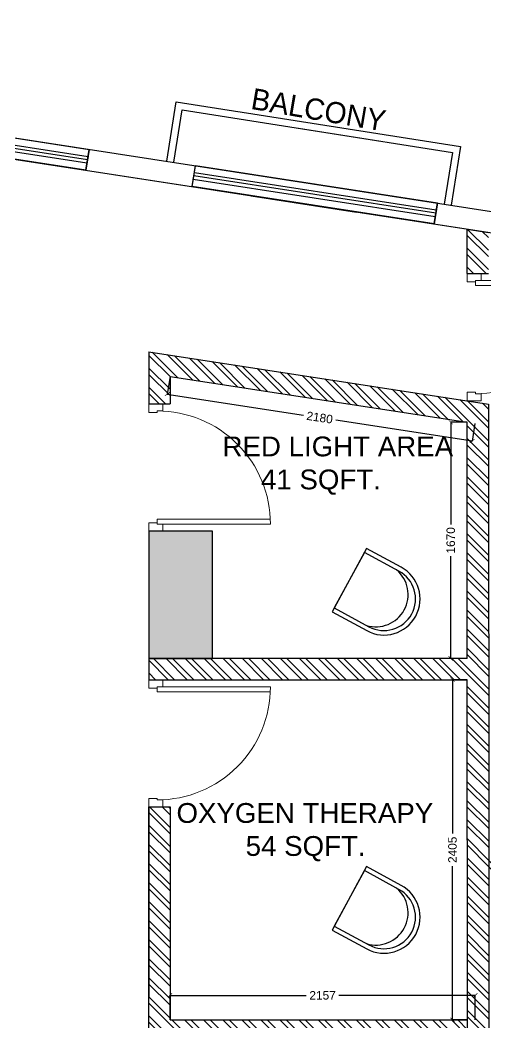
# Model space of a CAD drawing. Header units: millimetres. Extents: x 1464389 to 1998638, y -29162 to 256806.
# Drawn here: x 1954997 to 1958290, y 208510 to 215600 of the extents above; entities that cross this region are included whole.
import ezdxf

# ---------------------------------------------------------------- set-up
doc = ezdxf.new("R2010")
doc.units = ezdxf.units.MM
doc.header["$LTSCALE"] = 15
doc.header["$PDMODE"] = 35
doc.layers.get('0').update_dxf_attribs({"lineweight": 5})
for name, color, linetype in [('A-TEXT', 4, 'Continuous'), ('A-WNDW', 4, 'Continuous'), ('COLUMN', 14, 'Continuous'), ('GFC Walls', 14, 'Continuous'), ('Layer 1', 7, 'Continuous'), ('NEW WALL', 5, 'Continuous'), ('S-col-3', 3, 'Continuous'), ('S-rcshd-252', 252, 'Continuous'), ('Text', 250, 'Continuous')]:
    doc.layers.add(name, color=color, linetype=linetype)
doc.layers.add('DOOR', color=124, linetype='Continuous', lineweight=9)
doc.layers.add('ledge wall line', color=252, linetype='Continuous', lineweight=13)
doc.layers.add('Furnitures', color=7, linetype='Continuous', lineweight=25, true_color=0x753b00)
doc.styles.add('ARIAL', font='arial.ttf')
doc.dimstyles.new('SC-25', dxfattribs={"dimtxt": 60, "dimasz": 30, "dimexe": 0, "dimexo": 0, "dimgap": 25, "dimtad": 0, "dimdec": 0, "dimzin": 0, "dimdsep": 46, "dimtxsty": 'ARIAL', "dimblk": 'ARCHTICK', "dimcen": 0.09, "dimdle": 3, "dimclrd": 251, "dimclre": 251, "dimclrt": 1, "dimadec": 0, "dimazin": 0, "dimtfac": 1, "dimtdec": 0, "dimtofl": 0, "dimtmove": 0, "dimatfit": 2, "dimfxl": 100, "dimtolj": 1, "dimtzin": 0, "dimarcsym": 0})

# ---------------------------------------------------------------- blocks, each defined once
blk = doc.blocks.new('D900')
for points in [[(0, 840), (0, 900), (100, 900), (100, 850), (60, 850), (60, 840)], [(0, 60), (0, 0), (100, 0), (100, 50), (60, 50), (60, 60)]]:
    blk.add_lwpolyline(points, close=True)
blk.add_lwpolyline([(60, 850, -0.414214), (860, 50), (60, 50), (60, 85), (859.2, 85)], format="xyb")
blk = doc.blocks.new('C')
at = {"layer": 'S-rcshd-252'}
h = blk.add_hatch(color=1, dxfattribs=at)
h.dxf.hatch_style = 1
h.paths.add_polyline_path([(2188410.8, 910773.9), (2187960.8, 910773.9), (2187960.8, 909873.9), (2188260.8, 909873.9), (2188410.8, 909873.9)])
h.paths.add_polyline_path([(2188410.8, 899640.6), (2188260.8, 899640.6), (2187960.8, 899640.6), (2187960.8, 898740.6), (2188410.8, 898740.6)])
h.paths.add_polyline_path([(2188710.8, 896750.2), (2187960.8, 896750.2), (2187960.8, 896550.3), (2188710.8, 896550.3)])
h.paths.add_polyline_path([(2193256.1, 899640.7), (2192781.1, 899640.7), (2192781.1, 898685.7), (2193256.1, 898685.7)])
h.paths.add_polyline_path([(2193196.1, 896750.3), (2193134.9, 896750.3), (2193134.9, 896550.3), (2193196.1, 896550.3)])
h.paths.add_polyline_path([(2193346.1, 896613.9), (2193196.1, 896613.9), (2193196.1, 896550.3), (2193346.1, 896550.3)])
h.paths.add_polyline_path([(2193736.1, 896750.3), (2193196.1, 896750.3), (2193196.1, 896613.9), (2193736.1, 896613.9)])
h.paths.add_polyline_path([(2193886.1, 896613.9), (2193736.1, 896613.9), (2193346.1, 896613.9), (2193346.1, 896550.3), (2193886.1, 896550.3)])
h.paths.add_polyline_path([(2193886.1, 896750.3), (2193736.1, 896750.3), (2193736.1, 896613.9), (2193886.1, 896613.9)])
h.paths.add_polyline_path([(2198475.1, 899035.7), (2198000.1, 899035.7), (2198000.1, 898722.4), (2198475.1, 898720.3)])
h.paths.add_polyline_path([(2198475.1, 899650.7), (2198000.1, 899650.7), (2198000.1, 899035.7), (2198475.1, 899035.7)])
h.paths.add_polyline_path([(2203030.1, 897189.7), (2202880.1, 897189.7), (2202880.1, 896750.3), (2203030.1, 896750.3)])
h.paths.add_polyline_path([(2203145.1, 897189.7), (2203030.1, 897189.7), (2203030.1, 896750.3), (2203145.1, 896750.3)])
h.paths.add_polyline_path([(2203145.1, 896750.3), (2203030.1, 896750.3), (2203030.1, 896550.3), (2203145.1, 896550.3)])
h.paths.add_polyline_path([(2203030.1, 896750.3), (2202880.1, 896750.3), (2202880.1, 896550.3), (2203030.1, 896550.3)])
h.paths.add_polyline_path([(2203030.1, 896550.3), (2202880.1, 896550.3), (2202880.1, 896519.7), (2203030.1, 896519.7)])
h.paths.add_polyline_path([(2203145.1, 896550.3), (2203030.1, 896550.3), (2203030.1, 896519.7), (2203145.1, 896519.7)])
h.paths.add_polyline_path([(2208039.1, 896750.3), (2207774.1, 896750.3), (2207774.1, 896550.3), (2208039.1, 896550.3)])
h.paths.add_polyline_path([(2208039.1, 897189.7), (2207774.1, 897189.7), (2207774.1, 896750.3), (2208039.1, 896750.3)])
h.paths.add_polyline_path([(2208039.1, 896550.3), (2207774.1, 896550.3), (2207774.1, 896519.7), (2208039.1, 896519.7)])
h.paths.add_polyline_path([(2208039.1, 901490.7), (2207774.1, 901490.7), (2207774.1, 900690.7), (2208039.1, 900690.7)])
h.paths.add_polyline_path([(2208039.1, 905637.7), (2207694.1, 905637.7), (2207694.1, 904837.7), (2208039.1, 904837.7)])
h.paths.add_polyline_path([(2208039.1, 909711.8), (2207694.1, 909711.7), (2207694.1, 908911.8), (2208039.1, 908911.8)])
h.paths.add_polyline_path([(2203059.9, 910773.9), (2202609.9, 910773.9), (2202609.9, 909873.9), (2203059.9, 909873.9)])
h.paths.add_polyline_path([(2198475.1, 910773.9), (2198025.1, 910773.9), (2198025.1, 909873.9), (2198475.1, 909873.9)])
h.paths.add_polyline_path([(2193259.9, 910773.9), (2192809.9, 910773.9), (2192809.9, 909873.9), (2193259.9, 909873.9)])
at = {"layer": 'S-col-3', "color": 1, "lineweight": -3, "ltscale": 0.15}
blk.add_lwpolyline([(2192809.9, 909873.9), (2193259.9, 909873.9), (2193259.9, 910773.9), (2192809.9, 910773.9)], close=True, dxfattribs=at)
blk = doc.blocks.new('A$C3043')
at = {"layer": 'Furnitures'}
for points in [[(0.5616, 0.007), (0.5616, 0.3121, 1), (0.0016, 0.3121), (0.0016, 0.007)], [(0.5266, 0.007), (0.5266, 0.3121, 1), (0.0366, 0.3121), (0.0366, 0.007)]]:
    blk.add_lwpolyline(points, format="xyb", close=True, dxfattribs=at)
blk.add_arc((0.2816, 0.2414), 0.25, 11.47834, 168.52166, dxfattribs=at)
blk = doc.blocks.new('_ArchTick')
at = {"color": 0, "linetype": 'ByBlock', "const_width": 0.15}
blk.add_lwpolyline([(-0.5, -0.5), (0.5, 0.5)], dxfattribs=at)
blk = doc.blocks.new('*D3326')
at = {"color": 251, "lineweight": -2, "ltscale": 0.25, "transparency": 16777216}
for p, q in [((1956053.5, 208704.5), (1957019.9, 208704.5)), ((1956056.5, 208531.2), (1956056.5, 208704.5)), ((1958216.5, 208704.5), (1957250.1, 208704.5)), ((1958213.5, 208531.2), (1958213.5, 208704.5))]:
    blk.add_line(p, q, dxfattribs=at)
at = {"layer": 'Defpoints', "color": 0, "ltscale": 0.25, "transparency": 16777216}
for p in [(1958213.5, 208704.5), (1956056.5, 208531.2), (1958213.5, 208531.2)]:
    blk.add_point(p, dxfattribs=at)
at = {"color": 251, "lineweight": -2, "ltscale": 0.25, "transparency": 16777216, "xscale": 30, "yscale": 30, "zscale": 30, "rotation": 180}
blk.add_blockref('_ArchTick', (1956056.5, 208704.5), dxfattribs=at)
at = {"color": 251, "lineweight": -2, "ltscale": 0.25, "transparency": 16777216, "xscale": 30, "yscale": 30, "zscale": 30}
blk.add_blockref('_ArchTick', (1958213.5, 208704.5), dxfattribs=at)
at = {"color": 1, "ltscale": 0.25, "transparency": 16777216, "insert": (1957135, 208704.5), "char_height": 60, "attachment_point": 5, "style": 'ARIAL'}
blk.add_mtext('\\A1;2157', dxfattribs=at)
blk = doc.blocks.new('*D3327')
at = {"color": 251, "lineweight": -2, "ltscale": 0.25, "transparency": 16777216}
for p, q in [((1958053.4, 210939.6), (1958053.4, 209849.2)), ((1958156.9, 210936.6), (1958053.4, 210936.6)), ((1958053.4, 208528.2), (1958053.4, 209618.6)), ((1958156.9, 208531.2), (1958053.4, 208531.2))]:
    blk.add_line(p, q, dxfattribs=at)
at = {"layer": 'Defpoints', "color": 0, "ltscale": 0.25, "transparency": 16777216}
for p in [(1958156.9, 210936.6), (1958053.4, 208531.2), (1958156.9, 208531.2)]:
    blk.add_point(p, dxfattribs=at)
at = {"color": 251, "lineweight": -2, "ltscale": 0.25, "transparency": 16777216, "xscale": 30, "yscale": 30, "zscale": 30}
for p, rotation in [((1958053.4, 210936.6), 90), ((1958053.4, 208531.2), 270)]:
    blk.add_blockref('_ArchTick', p, dxfattribs=dict(at, rotation=rotation))
at = {"color": 1, "ltscale": 0.25, "transparency": 16777216, "insert": (1958053.4, 209733.9), "char_height": 60, "attachment_point": 5, "rotation": 90, "style": 'ARIAL'}
blk.add_mtext('\\A1;2405', dxfattribs=at)
blk = doc.blocks.new('*D3328')
at = {"color": 251, "lineweight": -2, "ltscale": 0.25, "transparency": 16777216}
for p, q in [((1958041.1, 212759.7), (1958041.1, 212033.3)), ((1958156.9, 212756.7), (1958041.1, 212756.7)), ((1958041.1, 211083.6), (1958041.1, 211810)), ((1958156.9, 211086.6), (1958041.1, 211086.6))]:
    blk.add_line(p, q, dxfattribs=at)
at = {"layer": 'Defpoints', "color": 0, "ltscale": 0.25, "transparency": 16777216}
for p in [(1958041.1, 212756.7), (1958156.9, 212756.7), (1958156.9, 211086.6)]:
    blk.add_point(p, dxfattribs=at)
at = {"color": 251, "lineweight": -2, "ltscale": 0.25, "transparency": 16777216, "xscale": 30, "yscale": 30, "zscale": 30}
for p, rotation in [((1958041.1, 212756.7), 90), ((1958041.1, 211086.6), 270)]:
    blk.add_blockref('_ArchTick', p, dxfattribs=dict(at, rotation=rotation))
at = {"color": 1, "ltscale": 0.25, "transparency": 16777216, "insert": (1958041.1, 211921.6), "char_height": 60, "attachment_point": 5, "rotation": 90, "style": 'ARIAL'}
blk.add_mtext('\\A1;1670', dxfattribs=at)
blk = doc.blocks.new('*D3329')
at = {"color": 251, "lineweight": -2, "ltscale": 0.25, "transparency": 16777216}
for p, q in [((1956056.5, 213080.2), (1956037.3, 212955.5)), ((1956034.4, 212955.9), (1957000.8, 212807.1)), ((1958194.5, 212623.2), (1957228.1, 212772)), ((1958210.7, 212748.4), (1958191.5, 212623.6))]:
    blk.add_line(p, q, dxfattribs=at)
at = {"layer": 'Defpoints', "color": 0, "ltscale": 0.25, "transparency": 16777216}
for p in [(1956056.5, 213080.2), (1958210.7, 212748.4), (1958191.5, 212623.6)]:
    blk.add_point(p, dxfattribs=at)
at = {"color": 251, "lineweight": -2, "ltscale": 0.25, "transparency": 16777216, "xscale": 30, "yscale": 30, "zscale": 30}
for p, rotation in [((1956037.3, 212955.5), 171.2424515323604), ((1958191.5, 212623.6), 351.2424515323604)]:
    blk.add_blockref('_ArchTick', p, dxfattribs=dict(at, rotation=rotation))
at = {"color": 1, "ltscale": 0.25, "transparency": 16777216, "insert": (1957114.4, 212789.6), "char_height": 60, "attachment_point": 5, "rotation": 351.24245, "style": 'ARIAL'}
blk.add_mtext('\\A1;2180', dxfattribs=at)
blk = doc.blocks.new('outer wall')
blk.add_line((883728, -143804.8), (883751.3, -143656.6))
at = {"layer": 'A-WNDW', "ltscale": 0.5}
blk.add_line((882018.2, -143541.4), (882041.5, -143393.2), dxfattribs=at)
for points in [[(879565.1, -143163.5), (879588.4, -143015.3), (881290.3, -143277.5), (881267, -143425.7), (879565.1, -143163.5)], [(881278.5, -143351.6), (879576.8, -143089.4)], [(883739.9, -143729.1), (882030.1, -143465.7)]]:
    blk.add_lwpolyline(points, dxfattribs=at)
for points in [[(881274.7, -143376.3), (879573, -143114.1), (879580.6, -143064.7), (881282.3, -143326.9)], [(882018.5, -143539.8), (882041.7, -143391.6), (883751.3, -143656.6), (883728, -143804.8)], [(883736.1, -143753.8), (882026.3, -143490.4), (882033.9, -143441), (883743.7, -143704.4)]]:
    blk.add_lwpolyline(points, close=True, dxfattribs=at)
at = {"layer": 'GFC Walls'}
for p, q in [((874916.9, -142290.9), (886945.3, -144150.9)), ((881267, -143425.7), (881290.3, -143277.5)), ((882434.2, -143605.7), (883180.4, -143720.6)), ((883728, -143804.8), (883751.3, -143656.6))]:
    blk.add_line(p, q, dxfattribs=at)
blk.add_lwpolyline([(876355, -142669), (896735.9, -145808.7)], dxfattribs=at)
at = {"layer": 'Layer 1'}
for points in [[(881839.4, -143361.4), (881905.1, -142942.1), (883914.8, -143257.3), (883849.7, -143672.2)], [(881888.8, -143369), (881946.8, -142999.2), (883857.7, -143298.9), (883800.3, -143664.6)]]:
    blk.add_lwpolyline(points, dxfattribs=at)
blk = doc.blocks.new('DOOR')
at = {"layer": 'DOOR', "xscale": -1, "rotation": 180}
for p in [(883962.1, -144155.2), (881711.7, -147026.9)]:
    blk.add_blockref('D900', p, dxfattribs=at)
at = {"layer": 'DOOR'}
blk.add_blockref('D900', (881711.7, -145976.9), dxfattribs=at)
blk = doc.blocks.new('INTRNAL WALLS')
at = {"layer": 'ledge wall line'}
h = blk.add_hatch(dxfattribs=at)
h.set_pattern_fill('ANSI32', color=256, scale=10, angle=90)
h.paths.add_polyline_path([(881832.9, -153970.1), (884112.1, -153970.1), (884112.1, -153820.1), (881682.9, -153820.1), (881682.9, -157110.1), (881832.9, -157110.1)])
h.paths.add_polyline_path([(882311.7, -149582.3), (883965, -149582.3), (883964.8, -149432.3), (881861.7, -149432.3), (881861.7, -147926.9), (881711.7, -147926.9), (881711.7, -149582.3), (882161.7, -149582.3), (882161.7, -152470.1), (881711.7, -152470.1), (881711.7, -152620.1), (883962.1, -152620.1), (883962.1, -152820.1), (884112.1, -152820.1), (884112.1, -152470.1), (882311.7, -152470.1)])
h.paths.add_polyline_path([(880482.9, -151120.1), (875066.9, -151120.1), (875066.9, -151270.1), (876949.9, -151270.1), (876949.9, -152620.1), (877891.2, -152620.1), (877891.2, -152470.1), (877099.9, -152470.1), (877099.9, -151270.1), (878641.4, -151270.1), (878641.4, -152620.1), (878787.5, -152620.1), (878787.5, -151270.1), (878932.9, -151270.1), (880332.9, -151270.1), (880332.9, -152470.1), (879537.7, -152470.1), (879537.7, -152620.1), (880332.9, -152620.1), (880332.9, -152910.7), (880482.9, -152910.7)])
h.paths.add_polyline_path([(880482.9, -148960.9), (880482.9, -147926.9), (880332.9, -147926.9), (880332.9, -148960.9), (874916.9, -148960.9), (874916.9, -149110.9), (880332.9, -149110.9), (880332.9, -150220.1), (880482.9, -150220.1)])
h.paths.add_polyline_path([(880482.9, -146876.9), (877312.6, -146876.9), (877312.6, -144170.9), (880332.9, -144645.5), (880332.9, -145976.9), (880482.9, -145976.9), (880482.9, -144517.2), (876790.9, -143937), (876790.9, -143774.9), (876640.9, -143774.9), (876640.9, -144065.3), (877162.6, -144147.3), (877162.6, -146876.9), (875066.9, -146876.9), (875066.9, -147026.9), (880482.9, -147026.9)])
h.paths.add_polyline_path([(884112.1, -145078.1), (881711.7, -144708.4), (881711.7, -145076.9), (881861.7, -145076.9), (881861.7, -144883.2), (883962.1, -145206.8), (883962.1, -146876.9), (881711.7, -146876.9), (881711.7, -147026.9), (883962.1, -147026.9), (883967.2, -151569.4), (884117.2, -151569.4)])
h.paths.add_polyline_path([(886926.9, -144297.6), (886776.9, -144274.5), (886776.9, -148282.3), (884114.6, -148282.3), (884114.7, -148432.3), (886926.9, -148432.3)])
h.paths.add_polyline_path([(889910.9, -149432.3), (889910.9, -144757.5), (889760.9, -144734.2), (889760.9, -149432.3), (886221.1, -149432.3), (886221.1, -149582.3), (889760.9, -149582.3), (889760.9, -155900.1), (889910.9, -155900.1)])
h.paths.add_polyline_path([(881637.9, -158065.1), (881682.9, -158065.1), (881682.9, -157965.1), (881537.9, -157965.1), (881537.9, -159250.4), (881637.9, -159250.4)])
h.paths.add_polyline_path([(882036.8, -160000.4), (881537.9, -160000.4), (881537.9, -160100.4), (882036.8, -160100.4)])
h.paths.add_polyline_path([(884112.1, -154870.1), (883962.1, -154870.1), (883962.1, -157860.1), (884112.1, -157860.1)])
h.paths.add_polyline_path([(880782.9, -155840), (880482.9, -155840), (880482.9, -153810.7), (878182.9, -153810.7), (878182.9, -153970.1), (880332.9, -153970.1), (880332.9, -155840), (878332.9, -155840), (878332.9, -154720.1), (878182.9, -154720.1), (878182.9, -155840), (877312.6, -155840), (877162.6, -155840), (877162.6, -157110.2), (877312.6, -157110.2), (877312.6, -155990), (880783, -155987.3)])
h.paths.add_polyline_path([(876412.6, -155840), (875066.9, -155840), (875066.9, -155990), (876412.6, -155990)])
h.paths.add_polyline_path([(876862.6, -157860), (875066.9, -157860), (875066.9, -158010), (876862.6, -158010)])
h.paths.add_polyline_path([(876791.2, -142736.2), (876640.9, -142713.9), (876640.9, -142875.9), (876791.2, -142875.9)])
h.paths.add_polyline_path([(884112.1, -143864.2), (883962.1, -143840.9), (883962.1, -144155.2), (884112.1, -144155.2)])
at = {"layer": 'NEW WALL'}
for p, q in [((883962.1, -144155.2), (883962.1, -143840.9)), ((883962.1, -143840.9), (884112.1, -143864.2)), ((883962.1, -144155.2), (884112.1, -144155.2)), ((881711.7, -144708.4), (884112.1, -145078.1)), ((881711.7, -144708.4), (881711.7, -145076.9)), ((881861.7, -144883.2), (883962.1, -145206.8)), ((881861.7, -144883.2), (881861.7, -145076.9)), ((881711.7, -145076.9), (881861.7, -145076.9)), ((883962.1, -146876.9), (883962.1, -145206.8)), ((883962.1, -146876.9), (881711.7, -146876.9)), ((881711.7, -146876.9), (881711.7, -147026.9)), ((881711.7, -147026.9), (883962.1, -147026.9)), ((881711.7, -147926.9), (881711.7, -149276.9)), ((881711.7, -149582.3), (881711.7, -147926.9)), ((881711.7, -147926.9), (881861.7, -147926.9)), ((881861.7, -147926.9), (881861.7, -149432.3))]:
    blk.add_line(p, q, dxfattribs=at)
for points in [[(884112.1, -145078.1), (884117.2, -151569.4), (883967.2, -151569.4), (883962.1, -147026.9)], [(881861.7, -149432.3), (883962.1, -149432.3)]]:
    blk.add_lwpolyline(points, dxfattribs=at)

msp = doc.modelspace()

# ---------------------------------------------------------------- linework, layer by layer
at = {"layer": 'COLUMN', "color": 240, "true_color": 0xed1f24}
msp.add_lwpolyline([(1955906.5, 211086.6), (1956356.5, 211086.6), (1956356.5, 211986.6), (1955906.5, 211986.6)], close=True, dxfattribs=at)
at = {"layer": 'Layer 1'}
msp.add_lwpolyline([(1951282.4, 215181.6), (1970930.7, 212154.8)], dxfattribs=at)
at = {"layer": 'NEW WALL'}
for p, q in [((1955906.5, 211086.6), (1955906.5, 210936.6)), ((1955906.5, 210036.6), (1955906.5, 210036.6)), ((1955906.5, 210036.6), (1956056.5, 210036.6))]:
    msp.add_line(p, q, dxfattribs=at)

# ---------------------------------------------------------------- block references
at = {"ltscale": 0.03, "xscale": 911.6581959757923, "yscale": 911.6581959757923, "zscale": 911.6581959757923, "rotation": 241.5518867132191}
for p in [(1957440.7, 211868.9), (1957440.7, 209618.9)]:
    msp.add_blockref('A$C3043', p, dxfattribs=at)
at = {"layer": 'COLUMN', "color": 240, "true_color": 0xed1f24}
msp.add_blockref('C', (-236903.4, -698787.3), dxfattribs=at)
at = {"layer": 'DOOR', "xscale": -1, "rotation": 180}
msp.add_blockref('D900', (1955906.5, 210936.6), dxfattribs=at)

# ---------------------------------------------------------------- texts
at = {"layer": 'Text', "ltscale": 0.25, "char_height": 140, "attachment_point": 7, "style": 'ARIAL'}
for s, insert in [('\\pxt5;RED LIGHT AREA\\P     41 SQFT.', (1956427.7, 212243.7)), ('\\pxt5;OXYGEN THERAPY\\P         54 SQFT.\\P  ', (1956102.3, 209418.9))]:
    msp.add_mtext_dynamic_manual_height_columns(s, width=2436.23, gutter_width=250, heights=[0], dxfattribs=dict(at, insert=insert))

# ---------------------------------------------------------------- dimensions: what is measured, and where the dimension line sits
at = {"ltscale": 0.25}
dim = msp.add_aligned_dim(p1=(1956056.5, 213080.2), p2=(1958210.7, 212748.4), distance=-126.2, dimstyle='SC-25', dxfattribs=at)
dim.commit()
dim.dimension.update_dxf_attribs({"geometry": '*D3329', "text_midpoint": (1957114.4, 212789.6)})
for base, p1, p2, picture, middle in [((1958041.1, 212756.7), (1958156.9, 211086.6), (1958156.9, 212756.7), '*D3328', (1958041.1, 211921.6)), ((1958053.4, 208531.2), (1958156.9, 210936.6), (1958156.9, 208531.2), '*D3327', (1958053.4, 209733.9))]:
    dim = msp.add_linear_dim(base=base, p1=p1, p2=p2, angle=90, dimstyle='SC-25', dxfattribs=at)
    dim.commit()
    dim.dimension.update_dxf_attribs({"geometry": picture, "text_midpoint": middle})
dim = msp.add_linear_dim(base=(1958213.5, 208704.5), p1=(1956056.5, 208531.2), p2=(1958213.5, 208531.2), dimstyle='SC-25', dxfattribs=at)
dim.commit()
dim.dimension.update_dxf_attribs({"geometry": '*D3326', "text_midpoint": (1957135, 208704.5)})

# ---------------------------------------------------------------- next in the draw order: texts
at = {"layer": 'A-TEXT', "insert": (1956646.5, 215120.5), "char_height": 150, "width": 2948.937, "attachment_point": 1, "rotation": 350.34762, "bg_fill": 2}
msp.add_mtext('BALCONY', dxfattribs=at)

# ---------------------------------------------------------------- next in the draw order: block references
for name in ['outer wall', 'INTRNAL WALLS', 'DOOR']:
    msp.add_blockref(name, (1074194.8, 357963.5))

doc.saveas('drawing.dxf')
